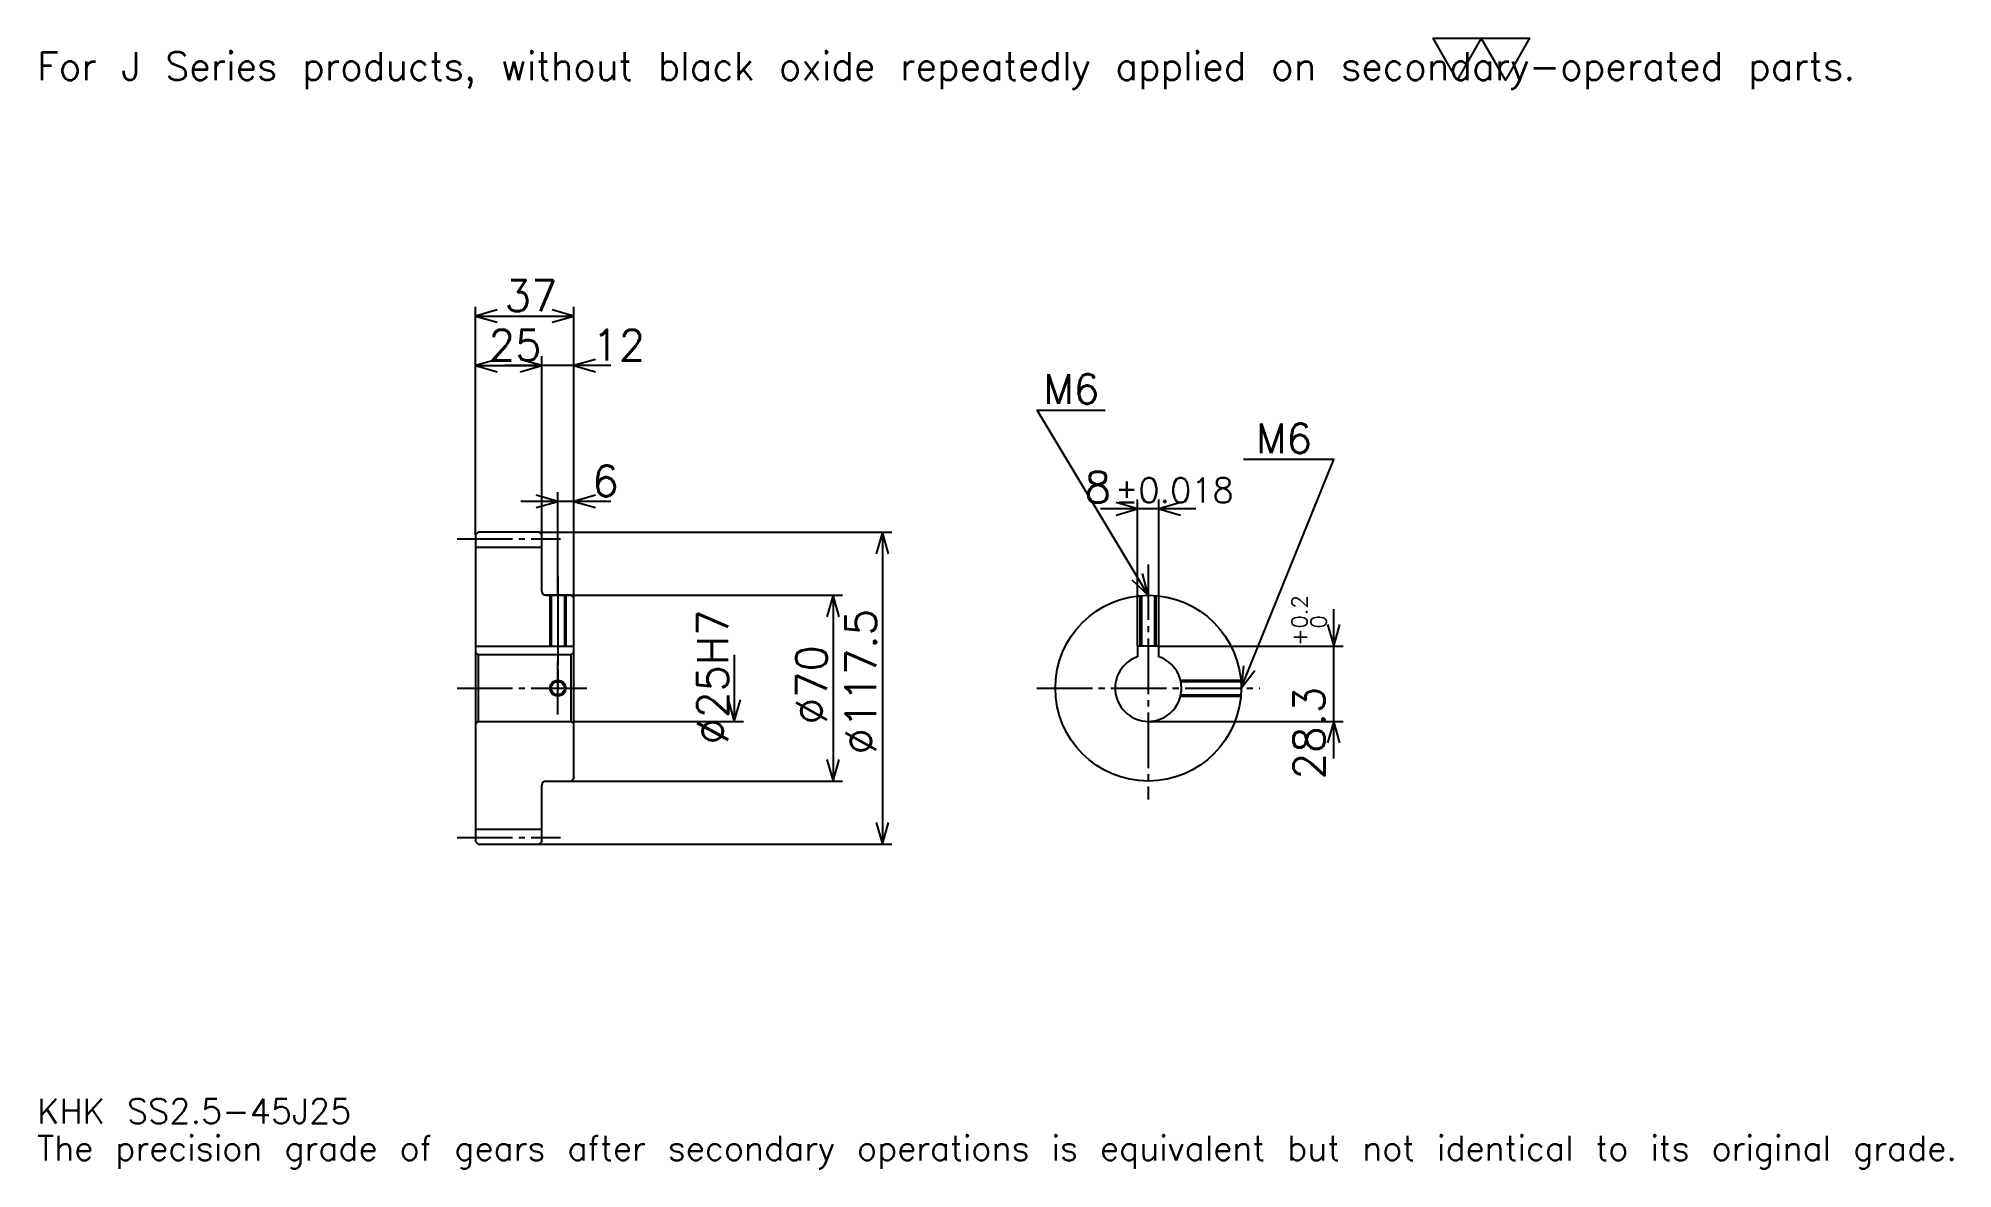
# Model space of a CAD drawing. Extents: x 24 to 745, y 9 to 434.
import ezdxf

# ---------------------------------------------------------------- set-up
doc = ezdxf.new("R2010")
doc.units = 0
doc.linetypes.add('DASHDOT', pattern=[27.913044, 20.934783, -2.326087, 2.326087, -2.326087])
doc.layers.get('0').update_dxf_attribs({"linetype": 'CONTINUOUS'})
doc.layers.add('DASHDOT', color=6, linetype='DASHDOT')
doc.styles.add('KANJI', font='TXT', dxfattribs={"bigfont": 'BIGFONT'})

msp = doc.modelspace()

# ---------------------------------------------------------------- linework, layer by layer
at = {"color": 5}
for p, q in [((188.413055, 248.32608), (188.413055, 333.228271)), ((225.413055, 248.32608), (225.413055, 333.228271)), ((188.413055, 329.739136), (225.413055, 329.739136)), ((188.413055, 311.130432), (213.413055, 311.130432)), ((239.369568, 311.130432), (199.456528, 311.130432)), ((213.413055, 248.32608), (213.413055, 314.619568)), ((239.369568, 259.956512), (205.456528, 259.956512)), ((219.413055, 248.32608), (219.413055, 263.445648)), ((437.847839, 205.376083), (437.847839, 260.630432)), ((445.847839, 205.376083), (445.847839, 260.630432)), ((459.804352, 257.141296), (423.891296, 257.141296)), ((188.413055, 247.32608), (188.413055, 248.32608)), ((212.413055, 248.32608), (225.413055, 248.32608)), ((213.413055, 247.32608), (213.413055, 248.32608)), ((219.413055, 224.57608), (219.413055, 248.32608)), ((219.413055, 224.57608), (219.413055, 248.32608)), ((225.413055, 248.32608), (345.206543, 248.32608)), ((225.413055, 223.57608), (225.413055, 248.32608)), ((341.717407, 248.32608), (341.717407, 130.82608)), ((214.913055, 224.57608), (225.413055, 224.57608)), ((225.413055, 224.57608), (326.597839, 224.57608)), ((323.108704, 224.57608), (323.108704, 154.57608)), ((511.739136, 163.119568), (511.739136, 219.332596)), ((285.891296, 202.07608), (285.891296, 177.07608)), ((445.847839, 205.376083), (515.228271, 205.376083)), ((225.413055, 177.07608), (289.380432, 177.07608)), ((441.847839, 177.07608), (515.228271, 177.07608)), ((214.913055, 154.57608), (225.413055, 154.57608)), ((225.413055, 154.57608), (326.597839, 154.57608)), ((212.413055, 130.82608), (225.413055, 130.82608)), ((225.413055, 130.82608), (345.206543, 130.82608))]:
    msp.add_line(p, q, dxfattribs=at)
at = {"color": 4}
for p, q in [((188.413055, 242.70108), (213.413055, 242.70108)), ((188.413055, 205.376083), (225.413055, 205.376083)), ((189.413055, 202.07608), (189.413055, 177.07608)), ((224.413055, 202.07608), (225.413055, 203.07608)), ((224.413055, 177.07608), (225.413055, 176.07608)), ((188.413055, 136.45108), (213.413055, 136.45108))]:
    msp.add_line(p, q, dxfattribs=at)
at = {"color": 7}
msp.add_lwpolyline([(558.260864, 418.695648), (549.189148, 434.419983), (585.476074, 434.419983), (576.404358, 418.695648), (567.332581, 434.419983), (558.260864, 418.695648)], dxfattribs=at)
at = {"color": 5}
for points in [[(196.554352, 332.065186), (188.413055, 329.739136), (196.554352, 327.413025)], [(217.271759, 327.413025), (225.413055, 329.739136), (217.271759, 332.065186)], [(196.554352, 313.456512), (188.413055, 311.130432), (196.554352, 308.804352)], [(205.271759, 308.804352), (213.413055, 311.130432), (205.271759, 313.456512)], [(205.271759, 308.804352), (213.413055, 311.130432), (205.271759, 313.456512)], [(233.554352, 313.456512), (225.413055, 311.130432), (233.554352, 308.804352)], [(441.847839, 224.57608), (399.978271, 294.358704), (425.565247, 294.358704)], [(476.847839, 189.57608), (511.739136, 275.75), (477.778259, 275.75)], [(211.271759, 257.630432), (219.413055, 259.956512), (211.271759, 262.282593)], [(233.554352, 262.282593), (225.413055, 259.956512), (233.554352, 257.630432)], [(429.706543, 254.815216), (437.847839, 257.141296), (429.706543, 259.467377)], [(453.989136, 259.467377), (445.847839, 257.141296), (453.989136, 254.815216)], [(344.043488, 240.184784), (341.717407, 248.32608), (339.391327, 240.184784)], [(435.664551, 230.360428), (441.847839, 224.57608), (439.653778, 232.753952)], [(325.434784, 216.434784), (323.108704, 224.57608), (320.782623, 216.434784)], [(509.413055, 213.51738), (511.739136, 205.376083), (514.065186, 213.51738)], [(477.747192, 197.99527), (476.847839, 189.57608), (482.059326, 196.249313)], [(283.565216, 185.217377), (285.891296, 177.07608), (288.217407, 185.217377)], [(514.065186, 168.934784), (511.739136, 177.07608), (509.413055, 168.934784)], [(320.782623, 162.717377), (323.108704, 154.57608), (325.434784, 162.717377)], [(339.391327, 138.967377), (341.717407, 130.82608), (344.043488, 138.967377)]]:
    msp.add_lwpolyline(points, dxfattribs=at)
at = {"color": 4}
for points in [[(213.413055, 226.07608), (213.413055, 247.32608), (212.413055, 248.32608), (189.413055, 248.32608), (188.413055, 247.32608), (188.413055, 176.07608)], [(214.913055, 154.57608), (224.413055, 154.57608), (225.413055, 155.57608), (225.413055, 223.57608), (224.413055, 224.57608), (214.913055, 224.57608)], [(216.413055, 224.57608), (216.413055, 205.376083)], [(216.953064, 224.57608), (216.953064, 205.376083)], [(221.873047, 224.57608), (221.873047, 205.376083)], [(222.413055, 224.57608), (222.413055, 205.376083)], [(438.847839, 205.376083), (438.847839, 224.447266)], [(439.387817, 205.376083), (439.387817, 224.489517)], [(444.307861, 205.376083), (444.307861, 224.489517)], [(444.847839, 205.376083), (444.847839, 224.447266)], [(188.413055, 176.07608), (189.413055, 177.07608), (224.413055, 177.07608), (224.413055, 202.07608), (189.413055, 202.07608), (188.413055, 203.07608)], [(445.847839, 201.418793), (445.847839, 205.376083), (437.847839, 205.376083), (437.847839, 201.418793)], [(453.982513, 192.57608), (476.719025, 192.57608)], [(454.103394, 192.036087), (476.761292, 192.036087)], [(453.982513, 186.57608), (476.719025, 186.57608)], [(454.103394, 187.116074), (476.761292, 187.116074)], [(188.413055, 176.07608), (188.413055, 131.82608), (189.413055, 130.82608), (212.413055, 130.82608), (213.413055, 131.82608), (213.413055, 153.07608)]]:
    msp.add_lwpolyline(points, dxfattribs=at)
for centre, radius in [((441.847839, 189.57608), 35), ((219.413055, 189.57608), 2.46)]:
    msp.add_circle(centre, radius, dxfattribs=at)
at = {"color": 7}
msp.add_circle((219.413055, 189.57608), 3, dxfattribs=at)
at = {"color": 4}
for centre, radius, start, end in [((214.913055, 226.07608), 1.5, 180, 270), ((441.847839, 189.57608), 12.5, 108.662925185, 71.337074815), ((214.913055, 153.07608), 1.5, 90, 180)]:
    msp.add_arc(centre, radius, start, end, dxfattribs=at)
at = {"layer": 'DASHDOT', "color": 7}
for p, q in [((181.434799, 245.82608), (220.391312, 245.82608)), ((441.847839, 236.206512), (441.847839, 147.597824)), ((219.413055, 224.57608), (219.413055, 189.57608)), ((181.434799, 189.57608), (232.391312, 189.57608)), ((399.869568, 189.57608), (483.826111, 189.57608)), ((181.434799, 133.32608), (220.391312, 133.32608))]:
    msp.add_line(p, q, dxfattribs=at)
for points in [[(219.413055, 231.554337), (219.413055, 198.397827)], [(219.413055, 179.597824), (219.413055, 199.554337)], [(209.434799, 189.57608), (229.391312, 189.57608)]]:
    msp.add_lwpolyline(points, dxfattribs=at)

# ---------------------------------------------------------------- texts
at = {"color": 7, "style": 'KANJI'}
for s, height, p in [('For J Series products, without black oxide repeatedly applied on secondary-operated parts.', 10.467391, (23.26087, 418.695648)), ('37', 11.630435, (199.353271, 331.599976)), ('25', 11.630435, (193.353271, 312.991302)), ('12', 11.630435, (232.391312, 312.991302)), ('M6', 11.165218, (402.304382, 296.684784)), ('M6', 11.165218, (482.43042, 278.07608)), ('6', 11.630435, (232.391312, 261.817383)), ('8', 11.630435, (417.840332, 259.467377)), ('%%p0.018', 9.304348, (429.353027, 259.467377)), ('KHK SS2.5-45J25', 9.304348, (23.26087, 25.586956)), ('The precision grade of gears after secondary operations is equivalent but not identical to its original grade.', 9.304348, (23.26087, 11.630435))]:
    msp.add_text(s, height=height, dxfattribs=at).set_placement(p)
for s, height, p in [('0.2', 5.815217, (501.736969, 212.087708)), ('%%c25H7', 11.630435, (283.565216, 168.35054)), ('%%c117.5', 11.630435, (339.391327, 164.570648)), ('+', 5.815217, (501.736969, 205.574677)), ('0', 5.815217, (508.947845, 212.087708)), ('%%c70', 11.630435, (320.782623, 175.910324)), ('28.3', 11.630435, (508.25, 155.233551))]:
    msp.add_text(s, height=height, rotation=90, dxfattribs=at).set_placement(p)

doc.saveas('drawing.dxf')
